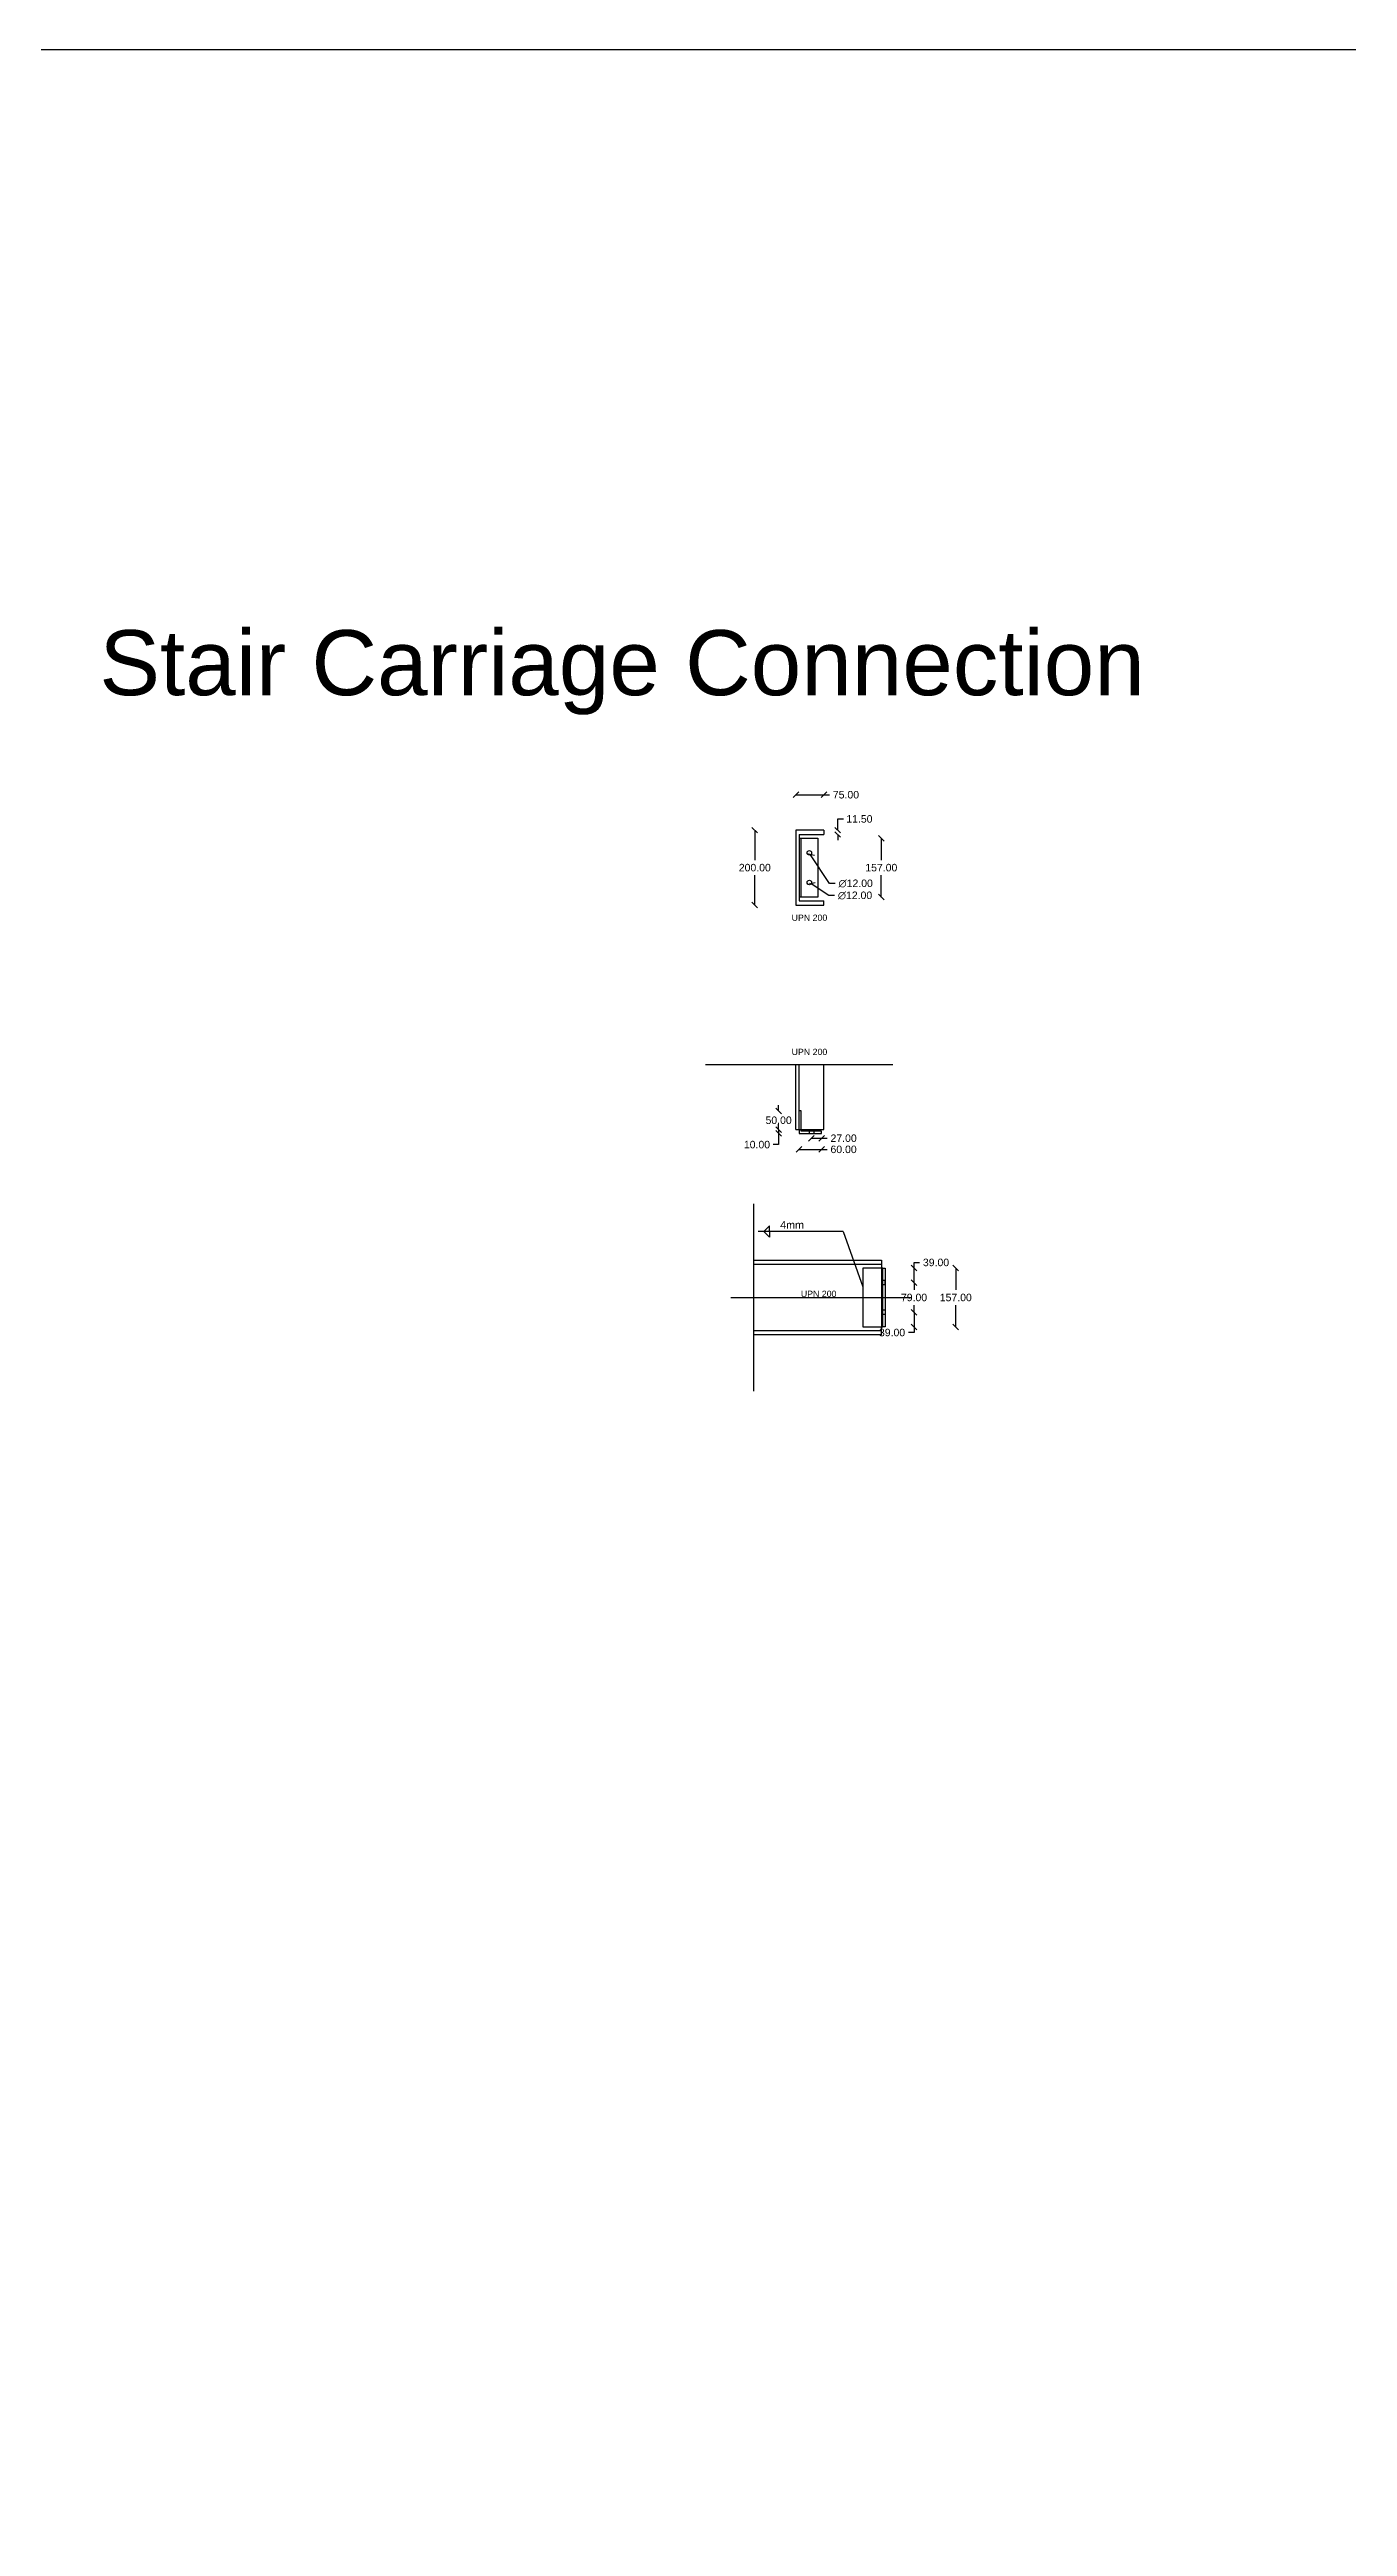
# Model space of a CAD drawing. Header units: inches. Extents: x -15 to 2803056, y 0 to 866270.
# Drawn here: x 851755 to 855220, y 80652 to 87263 of the extents above; entities that cross this region are included whole.
import ezdxf

# ---------------------------------------------------------------- set-up
doc = ezdxf.new("R2010")
doc.units = ezdxf.units.IN
doc.header["$LTSCALE"] = 100
doc.header["$MEASUREMENT"] = 0
doc.linetypes.add('ACAD_ISO03W100', pattern=[30, 12, -18])
doc.linetypes.add('PHANTOM2', pattern=[1.25, 0.625, -0.125, 0.125, -0.125, 0.125, -0.125])
doc.layers.add('connection', color=50, linetype='Continuous')
doc.layers.add('text', color=3, linetype='Continuous')
doc.styles.get("Standard").update_dxf_attribs({"font": 'arial.ttf'})
doc.dimstyles.new('connections', dxfattribs={"dimtxt": 20, "dimasz": 15, "dimexe": 0.0625, "dimexo": 0.0625, "dimgap": 10, "dimtad": 0, "dimtih": 1, "dimtoh": 1, "dimzin": 0, "dimdsep": 46, "dimtxsty": 'Standard', "dimblk": 'OBLIQUE', "dimcen": 0.09, "dimse1": 1, "dimse2": 1, "dimclrd": 256, "dimclre": 256, "dimclrt": 256, "dimadec": 0, "dimazin": 0, "dimtfac": 1, "dimtofl": 0, "dimtmove": 0, "dimatfit": 3, "dimfxl": 1, "dimtfillclr": 256, "dimtolj": 1, "dimtzin": 0, "dimlwe": -1, "dimarcsym": 0})

# ---------------------------------------------------------------- blocks, each defined once
blk = doc.blocks.new('_Oblique')
at = {"color": 0, "linetype": 'ByBlock', "lineweight": -2}
blk.add_line((-0.5, -0.5), (0.5, 0.5), dxfattribs=at)
blk = doc.blocks.new('*D602')
at = {"layer": 'connection', "lineweight": -2, "transparency": 16777216}
for p, q in [((853747.5, 85274.1), (853822.5, 85274.1)), ((853822.5, 85274.1), (853837.5, 85274.1))]:
    blk.add_line(p, q, dxfattribs=at)
at = {"layer": 'Defpoints', "color": 0, "linetype": 'ByBlock'}
for p in [(853822.5, 85274.1), (853747.5, 85179.6), (853822.5, 85179.6)]:
    blk.add_point(p, dxfattribs=at)
at = {"layer": 'connection', "linetype": 'ByBlock', "lineweight": -2, "transparency": 16777216, "xscale": 15, "yscale": 15, "zscale": 15, "rotation": 180}
blk.add_blockref('_Oblique', (853747.5, 85274.1), dxfattribs=at)
at = {"layer": 'connection', "linetype": 'ByBlock', "lineweight": -2, "transparency": 16777216, "xscale": 15, "yscale": 15, "zscale": 15}
blk.add_blockref('_Oblique', (853822.5, 85274.1), dxfattribs=at)
at = {"layer": 'connection', "linetype": 'ByBlock', "transparency": 16777216, "insert": (853881.1, 85274.1), "char_height": 20, "attachment_point": 5}
blk.add_mtext('\\A1;75.00', dxfattribs=at)
blk = doc.blocks.new('*D603')
at = {"layer": 'connection', "lineweight": -2, "transparency": 16777216}
for p, q in [((853975.5, 85158.1), (853975.5, 85099.9)), ((853975.5, 85001.1), (853975.5, 85059.4))]:
    blk.add_line(p, q, dxfattribs=at)
at = {"layer": 'Defpoints', "color": 0, "linetype": 'ByBlock'}
for p in [(853806, 85158.1), (853806, 85001.1), (853975.5, 85001.1)]:
    blk.add_point(p, dxfattribs=at)
at = {"layer": 'connection', "linetype": 'ByBlock', "lineweight": -2, "transparency": 16777216, "xscale": 15, "yscale": 15, "zscale": 15}
for p, rotation in [((853975.5, 85158.1), 90), ((853975.5, 85001.1), 270)]:
    blk.add_blockref('_Oblique', p, dxfattribs=dict(at, rotation=rotation))
at = {"layer": 'connection', "linetype": 'ByBlock', "transparency": 16777216, "insert": (853975.5, 85079.6), "char_height": 20, "attachment_point": 5}
blk.add_mtext('\\A1;157.00', dxfattribs=at)
blk = doc.blocks.new('*D604')
at = {"layer": 'connection', "lineweight": -2, "transparency": 16777216}
for p, q in [((853637.8, 85179.6), (853637.8, 85099.9)), ((853637.8, 84979.6), (853637.8, 85059.4))]:
    blk.add_line(p, q, dxfattribs=at)
at = {"layer": 'Defpoints', "color": 0, "linetype": 'ByBlock'}
for p in [(853747.5, 85179.6), (853637.8, 84979.6), (853747.5, 84979.6)]:
    blk.add_point(p, dxfattribs=at)
at = {"layer": 'connection', "linetype": 'ByBlock', "lineweight": -2, "transparency": 16777216, "xscale": 15, "yscale": 15, "zscale": 15}
for p, rotation in [((853637.8, 85179.6), 90), ((853637.8, 84979.6), 270)]:
    blk.add_blockref('_Oblique', p, dxfattribs=dict(at, rotation=rotation))
at = {"layer": 'connection', "linetype": 'ByBlock', "transparency": 16777216, "insert": (853637.8, 85079.6), "char_height": 20, "attachment_point": 5}
blk.add_mtext('\\A1;200.00', dxfattribs=at)
blk = doc.blocks.new('*D605')
at = {"layer": 'connection', "lineweight": -2, "transparency": 16777216}
for p, q in [((853859.2, 85179.6), (853859.2, 85209.6)), ((853859.2, 85209.6), (853874.2, 85209.6)), ((853859.2, 85168.1), (853859.2, 85153.1))]:
    blk.add_line(p, q, dxfattribs=at)
at = {"layer": 'Defpoints', "color": 0, "linetype": 'ByBlock'}
for p in [(853822.5, 85179.6), (853822.5, 85168.1), (853859.2, 85179.6)]:
    blk.add_point(p, dxfattribs=at)
at = {"layer": 'connection', "linetype": 'ByBlock', "lineweight": -2, "transparency": 16777216, "xscale": 15, "yscale": 15, "zscale": 15}
for p, rotation in [((853859.2, 85179.6), 270), ((853859.2, 85168.1), 90)]:
    blk.add_blockref('_Oblique', p, dxfattribs=dict(at, rotation=rotation))
at = {"layer": 'connection', "linetype": 'ByBlock', "transparency": 16777216, "insert": (853917, 85209.6), "char_height": 20, "attachment_point": 5}
blk.add_mtext('\\A1;11.50', dxfattribs=at)
blk = doc.blocks.new('*D606')
at = {"layer": 'connection', "linetype": 'ByBlock', "transparency": 16777216}
for p, q in [((853783.4, 85119.1), (853783.6, 85119.1)), ((853783.5, 85119.1), (853783.5, 85119.2))]:
    blk.add_line(p, q, dxfattribs=at)
at = {"layer": 'connection', "lineweight": -2, "transparency": 16777216}
for p, q in [((853837.5, 85037.2), (853786.8, 85114.1)), ((853852.5, 85037.2), (853837.5, 85037.2))]:
    blk.add_line(p, q, dxfattribs=at)
at = {"layer": 'Defpoints', "color": 0, "linetype": 'ByBlock'}
for p in [(853780.2, 85124.2), (853786.8, 85114.1)]:
    blk.add_point(p, dxfattribs=at)
at = {"layer": 'connection', "linetype": 'ByBlock', "lineweight": -2, "transparency": 16777216, "xscale": 15, "yscale": 15, "zscale": 15, "rotation": 123.3617450350288}
blk.add_blockref('_Oblique', (853786.8, 85114.1), dxfattribs=at)
at = {"layer": 'connection', "linetype": 'ByBlock', "transparency": 16777216, "insert": (853907.1, 85037.2), "char_height": 20, "attachment_point": 5}
blk.add_mtext('\\A1;∅12.00', dxfattribs=at)
blk = doc.blocks.new('*D607')
at = {"layer": 'connection', "linetype": 'ByBlock', "transparency": 16777216}
for p, q in [((853783.4, 85040.1), (853783.6, 85040.1)), ((853783.5, 85040.1), (853783.5, 85040.2))]:
    blk.add_line(p, q, dxfattribs=at)
at = {"layer": 'connection', "lineweight": -2, "transparency": 16777216}
for p, q in [((853835.8, 85005.2), (853788.5, 85036.8)), ((853850.8, 85005.2), (853835.8, 85005.2))]:
    blk.add_line(p, q, dxfattribs=at)
at = {"layer": 'Defpoints', "color": 0, "linetype": 'ByBlock'}
for p in [(853778.5, 85043.5), (853788.5, 85036.8)]:
    blk.add_point(p, dxfattribs=at)
at = {"layer": 'connection', "linetype": 'ByBlock', "lineweight": -2, "transparency": 16777216, "xscale": 15, "yscale": 15, "zscale": 15, "rotation": 146.3009615678618}
blk.add_blockref('_Oblique', (853788.5, 85036.8), dxfattribs=at)
at = {"layer": 'connection', "linetype": 'ByBlock', "transparency": 16777216, "insert": (853905.4, 85005.2), "char_height": 20, "attachment_point": 5}
blk.add_mtext('\\A1;∅12.00', dxfattribs=at)
blk = doc.blocks.new('*D608')
at = {"layer": 'connection', "lineweight": -2, "transparency": 16777216}
for p, q in [((853756, 84327.6), (853816, 84327.6)), ((853816, 84327.6), (853831, 84327.6))]:
    blk.add_line(p, q, dxfattribs=at)
at = {"layer": 'Defpoints', "color": 0, "linetype": 'ByBlock'}
for p in [(853756, 84370.4), (853816, 84370.4), (853816, 84327.6)]:
    blk.add_point(p, dxfattribs=at)
at = {"layer": 'connection', "linetype": 'ByBlock', "lineweight": -2, "transparency": 16777216, "xscale": 15, "yscale": 15, "zscale": 15, "rotation": 180}
blk.add_blockref('_Oblique', (853756, 84327.6), dxfattribs=at)
at = {"layer": 'connection', "linetype": 'ByBlock', "lineweight": -2, "transparency": 16777216, "xscale": 15, "yscale": 15, "zscale": 15}
blk.add_blockref('_Oblique', (853816, 84327.6), dxfattribs=at)
at = {"layer": 'connection', "linetype": 'ByBlock', "transparency": 16777216, "insert": (853874.8, 84327.6), "char_height": 20, "attachment_point": 5}
blk.add_mtext('\\A1;60.00', dxfattribs=at)
blk = doc.blocks.new('*D609')
at = {"layer": 'connection', "lineweight": -2, "transparency": 16777216}
for p, q in [((853789, 84357.4), (853816, 84357.4)), ((853816, 84357.4), (853831, 84357.4))]:
    blk.add_line(p, q, dxfattribs=at)
at = {"layer": 'Defpoints', "color": 0, "linetype": 'ByBlock'}
for p in [(853789, 84376.4), (853816, 84376.4), (853816, 84357.4)]:
    blk.add_point(p, dxfattribs=at)
at = {"layer": 'connection', "linetype": 'ByBlock', "lineweight": -2, "transparency": 16777216, "xscale": 15, "yscale": 15, "zscale": 15, "rotation": 180}
blk.add_blockref('_Oblique', (853789, 84357.4), dxfattribs=at)
at = {"layer": 'connection', "linetype": 'ByBlock', "lineweight": -2, "transparency": 16777216, "xscale": 15, "yscale": 15, "zscale": 15}
blk.add_blockref('_Oblique', (853816, 84357.4), dxfattribs=at)
at = {"layer": 'connection', "linetype": 'ByBlock', "transparency": 16777216, "insert": (853874.9, 84357.4), "char_height": 20, "attachment_point": 5}
blk.add_mtext('\\A1;27.00', dxfattribs=at)
blk = doc.blocks.new('*D610')
at = {"layer": 'connection', "lineweight": -2, "transparency": 16777216}
for p, q in [((853701.4, 84380.4), (853701.4, 84395.4)), ((853701.4, 84370.4), (853701.4, 84340.4)), ((853701.4, 84340.4), (853686.4, 84340.4))]:
    blk.add_line(p, q, dxfattribs=at)
at = {"layer": 'Defpoints', "color": 0, "linetype": 'ByBlock'}
for p in [(853701.4, 84370.4), (853756, 84380.4), (853756, 84370.4)]:
    blk.add_point(p, dxfattribs=at)
at = {"layer": 'connection', "linetype": 'ByBlock', "lineweight": -2, "transparency": 16777216, "xscale": 15, "yscale": 15, "zscale": 15}
for p, rotation in [((853701.4, 84380.4), 270), ((853701.4, 84370.4), 90)]:
    blk.add_blockref('_Oblique', p, dxfattribs=dict(at, rotation=rotation))
at = {"layer": 'connection', "linetype": 'ByBlock', "transparency": 16777216, "insert": (853643.6, 84340.4), "char_height": 20, "attachment_point": 5}
blk.add_mtext('\\A1;10.00', dxfattribs=at)
blk = doc.blocks.new('*D611')
at = {"layer": 'connection', "lineweight": -2, "transparency": 16777216}
for p, q in [((853701.4, 84430.4), (853701.4, 84445.4)), ((853701.4, 84380.4), (853701.4, 84365.4))]:
    blk.add_line(p, q, dxfattribs=at)
at = {"layer": 'Defpoints', "color": 0, "linetype": 'ByBlock'}
for p in [(853701.4, 84430.4), (853756, 84430.4), (853756, 84380.4)]:
    blk.add_point(p, dxfattribs=at)
at = {"layer": 'connection', "linetype": 'ByBlock', "lineweight": -2, "transparency": 16777216, "xscale": 15, "yscale": 15, "zscale": 15}
for p, rotation in [((853701.4, 84430.4), 270), ((853701.4, 84380.4), 90)]:
    blk.add_blockref('_Oblique', p, dxfattribs=dict(at, rotation=rotation))
at = {"layer": 'connection', "linetype": 'ByBlock', "transparency": 16777216, "insert": (853701.4, 84405.4), "char_height": 20, "attachment_point": 5}
blk.add_mtext('\\A1;50.00', dxfattribs=at)
blk = doc.blocks.new('*D612')
at = {"layer": 'connection', "lineweight": -2, "transparency": 16777216}
for p, q in [((854174.3, 84010.8), (854174.3, 83952.5)), ((854174.3, 83853.8), (854174.3, 83912.1))]:
    blk.add_line(p, q, dxfattribs=at)
at = {"layer": 'Defpoints', "color": 0, "linetype": 'ByBlock'}
for p in [(853985.8, 84010.8), (853985.8, 83853.8), (854174.3, 83853.8)]:
    blk.add_point(p, dxfattribs=at)
at = {"layer": 'connection', "linetype": 'ByBlock', "lineweight": -2, "transparency": 16777216, "xscale": 15, "yscale": 15, "zscale": 15}
for p, rotation in [((854174.3, 84010.8), 90), ((854174.3, 83853.8), 270)]:
    blk.add_blockref('_Oblique', p, dxfattribs=dict(at, rotation=rotation))
at = {"layer": 'connection', "linetype": 'ByBlock', "transparency": 16777216, "insert": (854174.3, 83932.3), "char_height": 20, "attachment_point": 5}
blk.add_mtext('\\A1;157.00', dxfattribs=at)
blk = doc.blocks.new('*D613')
at = {"layer": 'connection', "lineweight": -2, "transparency": 16777216}
for p, q in [((854062.8, 84010.8), (854062.8, 84025.8)), ((854062.8, 84025.8), (854077.8, 84025.8)), ((854062.8, 83971.8), (854062.8, 84010.8))]:
    blk.add_line(p, q, dxfattribs=at)
at = {"layer": 'Defpoints', "color": 0, "linetype": 'ByBlock'}
for p in [(853985.8, 84010.8), (853985.8, 83971.8), (854062.8, 84010.8)]:
    blk.add_point(p, dxfattribs=at)
at = {"layer": 'connection', "linetype": 'ByBlock', "lineweight": -2, "transparency": 16777216, "xscale": 15, "yscale": 15, "zscale": 15}
for p, rotation in [((854062.8, 84010.8), 90), ((854062.8, 83971.8), 270)]:
    blk.add_blockref('_Oblique', p, dxfattribs=dict(at, rotation=rotation))
at = {"layer": 'connection', "linetype": 'ByBlock', "transparency": 16777216, "insert": (854121.5, 84025.8), "char_height": 20, "attachment_point": 5}
blk.add_mtext('\\A1;39.00', dxfattribs=at)
blk = doc.blocks.new('*D614')
at = {"layer": 'connection', "lineweight": -2, "transparency": 16777216}
for p, q in [((854062.8, 83971.8), (854062.8, 83952.5)), ((854062.8, 83892.8), (854062.8, 83912.1))]:
    blk.add_line(p, q, dxfattribs=at)
at = {"layer": 'Defpoints', "color": 0, "linetype": 'ByBlock'}
for p in [(853985.8, 83971.8), (853985.8, 83892.8), (854062.8, 83892.8)]:
    blk.add_point(p, dxfattribs=at)
at = {"layer": 'connection', "linetype": 'ByBlock', "lineweight": -2, "transparency": 16777216, "xscale": 15, "yscale": 15, "zscale": 15}
for p, rotation in [((854062.8, 83971.8), 90), ((854062.8, 83892.8), 270)]:
    blk.add_blockref('_Oblique', p, dxfattribs=dict(at, rotation=rotation))
at = {"layer": 'connection', "linetype": 'ByBlock', "transparency": 16777216, "insert": (854062.8, 83932.3), "char_height": 20, "attachment_point": 5}
blk.add_mtext('\\A1;79.00', dxfattribs=at)
blk = doc.blocks.new('*D615')
at = {"layer": 'connection', "lineweight": -2, "transparency": 16777216}
for p, q in [((854062.8, 83892.8), (854062.8, 83853.8)), ((854062.8, 83838.8), (854047.8, 83838.8)), ((854062.8, 83853.8), (854062.8, 83838.8))]:
    blk.add_line(p, q, dxfattribs=at)
at = {"layer": 'Defpoints', "color": 0, "linetype": 'ByBlock'}
for p in [(853985.8, 83892.8), (853985.8, 83853.8), (854062.8, 83853.8)]:
    blk.add_point(p, dxfattribs=at)
at = {"layer": 'connection', "linetype": 'ByBlock', "lineweight": -2, "transparency": 16777216, "xscale": 15, "yscale": 15, "zscale": 15}
for p, rotation in [((854062.8, 83892.8), 90), ((854062.8, 83853.8), 270)]:
    blk.add_blockref('_Oblique', p, dxfattribs=dict(at, rotation=rotation))
at = {"layer": 'connection', "linetype": 'ByBlock', "transparency": 16777216, "insert": (854004.1, 83838.8), "char_height": 20, "attachment_point": 5}
blk.add_mtext('\\A1;39.00', dxfattribs=at)

msp = doc.modelspace()

# ---------------------------------------------------------------- linework, layer by layer
at = {"layer": 'connection', "linetype": 'ByBlock'}
for p, q in [((853822.491, 85179.645), (853747.491, 85179.645)), ((853747.491, 85179.645), (853747.491, 84979.645)), ((853755.991, 85168.145), (853822.491, 85168.145)), ((853755.991, 85168.145), (853755.991, 84991.145)), ((853755.991, 85158.145), (853805.991, 85158.145)), ((853805.991, 85158.145), (853805.991, 85001.145)), ((853822.491, 85179.645), (853822.491, 85168.145)), ((853747.491, 84979.645), (853822.491, 84979.645)), ((853805.991, 85001.145), (853755.991, 85001.145)), ((853755.991, 84991.145), (853822.491, 84991.145)), ((853822.491, 84979.645), (853822.491, 84991.145)), ((853747.491, 84380.441), (853747.491, 84553.118)), ((853822.491, 84380.441), (853822.491, 84553.118)), ((853747.491, 84380.441), (853822.491, 84380.441)), ((853873.474, 84108.41), (853925.792, 83960.565)), ((853985.792, 83977.838), (853979.792, 83977.838)), ((853985.792, 83965.838), (853979.792, 83965.838)), ((853985.792, 83965.838), (853985.792, 83977.838)), ((853985.792, 83898.838), (853979.792, 83898.838)), ((853985.792, 83898.838), (853985.792, 83886.838)), ((853985.792, 83886.838), (853979.792, 83886.838))]:
    msp.add_line(p, q, dxfattribs=at)
at = {"layer": 'connection', "linetype": 'ACAD_ISO03W100'}
for p, q in [((853760.991, 85158.145), (853760.991, 85001.145)), ((853755.991, 84380.441), (853755.991, 84553.118)), ((853761.991, 84380.441), (853761.991, 84430.441)), ((853975.792, 84010.838), (853975.792, 83853.838))]:
    msp.add_line(p, q, dxfattribs=at)
at = {"layer": 'connection', "linetype": 'PHANTOM2', "ltscale": 25}
for p, q in [((854006.517, 84553.118), (853506.517, 84553.118)), ((853635.261, 83682.338), (853635.261, 84182.338))]:
    msp.add_line(p, q, dxfattribs=at)
at = {"layer": 'connection'}
for p, q in [((853761.991, 84430.441), (853755.991, 84430.441)), ((853755.991, 84380.441), (853755.991, 84370.441)), ((853755.991, 84370.441), (853815.991, 84370.441)), ((853761.991, 84376.441), (853761.991, 84380.441)), ((853815.991, 84376.441), (853761.991, 84376.441)), ((853782.991, 84376.441), (853782.991, 84370.441)), ((853794.991, 84376.441), (853794.991, 84370.441)), ((853815.991, 84370.441), (853815.991, 84376.441)), ((853662.085, 84108.41), (853647.085, 84108.41)), ((853677.085, 84123.41), (853662.085, 84108.41)), ((853677.085, 84108.41), (853662.085, 84108.41)), ((853677.085, 84093.41), (853662.085, 84108.41)), ((853677.085, 84108.41), (853677.085, 84123.41)), ((853873.474, 84108.41), (853677.085, 84108.41)), ((853677.085, 84108.41), (853677.085, 84093.41)), ((853635.261, 84032.338), (853975.792, 84032.338)), ((853975.792, 84032.338), (853975.792, 84010.838)), ((853975.792, 84020.838), (853635.261, 84020.838)), ((853975.792, 84010.838), (853925.792, 84010.838)), ((853925.792, 84010.838), (853925.792, 83853.838)), ((853979.792, 84010.838), (853975.792, 84010.838)), ((853979.792, 83853.838), (853979.792, 84010.838)), ((853979.792, 84010.838), (853985.792, 84010.838)), ((853985.792, 84010.838), (853985.792, 83853.838)), ((853975.792, 83843.838), (853635.261, 83843.838)), ((853975.792, 83832.338), (853635.261, 83832.338)), ((853925.792, 83853.838), (853979.792, 83853.838)), ((853975.792, 83832.338), (853975.792, 83853.838)), ((853985.792, 83853.838), (853979.792, 83853.838))]:
    msp.add_line(p, q, dxfattribs=at)
at = {"layer": 'connection', "linetype": 'PHANTOM2', "ltscale": 100}
msp.add_line((853574.131, 83932.338), (854053.986, 83932.338), dxfattribs=at)
at = {"layer": 'connection'}
msp.add_lwpolyline([(842209.618, 87263.057), (884218.467, 87263.057), (884218.467, 66078.159), (842209.618, 66078.159)], close=True, dxfattribs=at)
for centre in [(853783.491, 85119.145), (853783.491, 85040.145)]:
    msp.add_circle(centre, 6, dxfattribs=at)

# ---------------------------------------------------------------- texts
at = {"layer": 'connection', "linetype": 'ByBlock'}
for p in [(853736.057, 84937.565), (853736.057, 84579.426), (853760.672, 83933.759)]:
    msp.add_text('UPN 200', height=16.7946, dxfattribs=at).set_placement(p)
at = {"layer": 'connection'}
msp.add_text('4mm', height=20.4789, dxfattribs=at).set_placement((853705.579, 84115.878))
at = {"layer": 'text'}
msp.add_text('Stair Carriage Connection', height=173.60938, dxfattribs=at).set_placement((851888.456, 85539.811))

# ---------------------------------------------------------------- dimensions: what is measured, and where the dimension line sits
at = {"layer": 'connection', "linetype": 'ByBlock'}
for base, p1, p2, picture, middle in [((853822.491, 85274.133), (853747.491, 85179.645), (853822.491, 85179.645), '*D602', (853881.12, 85274.133)), ((853815.991, 84327.598), (853755.991, 84370.441), (853815.991, 84370.441), '*D608', (853874.756, 84327.598)), ((853815.991, 84357.375), (853788.991, 84376.441), (853815.991, 84376.441), '*D609', (853874.872, 84357.375))]:
    dim = msp.add_linear_dim(base=base, p1=p1, p2=p2, dimstyle='connections', dxfattribs=at)
    dim.commit()
    dim.dimension.update_dxf_attribs({"geometry": picture, "text_midpoint": middle})
for base, p1, p2, picture, middle in [((853859.201, 85179.645), (853822.491, 85168.145), (853822.491, 85179.645), '*D605', (853916.971, 85209.645)), ((853637.81, 84979.645), (853747.491, 85179.645), (853747.491, 84979.645), '*D604', (853637.81, 85079.645)), ((853975.465, 85001.145), (853805.991, 85158.145), (853805.991, 85001.145), '*D603', (853975.465, 85079.645)), ((853701.367, 84430.441), (853755.991, 84380.441), (853755.991, 84430.441), '*D611', (853701.367, 84405.441)), ((853701.367, 84370.441), (853755.991, 84380.441), (853755.991, 84370.441), '*D610', (853643.598, 84340.441)), ((854062.775, 84010.838), (853985.792, 83971.838), (853985.792, 84010.838), '*D613', (854121.479, 84025.838)), ((854062.775, 83892.838), (853985.792, 83971.838), (853985.792, 83892.838), '*D614', (854062.775, 83932.338))]:
    dim = msp.add_linear_dim(base=base, p1=p1, p2=p2, angle=90, dimstyle='connections', dxfattribs=at)
    dim.commit()
    dim.dimension.update_dxf_attribs({"geometry": picture, "text_midpoint": middle})
for p1, p2, picture, middle in [((853780.191, 85124.156), (853786.79, 85114.133), '*D606', (853907.052, 85037.175)), ((853778.499, 85043.474), (853788.483, 85036.816), '*D607', (853905.432, 85005.233))]:
    dim = msp.add_diameter_dim_2p(p1=p1, p2=p2, dimstyle='connections', dxfattribs=at)
    dim.commit()
    dim.dimension.update_dxf_attribs({"geometry": picture, "text_midpoint": middle, "dimtype": 163})
for p1, distance, picture, middle in [((853985.792, 84010.838), 188.486, '*D612', (854174.278, 83932.338)), ((853985.792, 83892.838), 76.983, '*D615', (854004.071, 83838.838))]:
    dim = msp.add_aligned_dim(p1=p1, p2=(853985.792, 83853.838), distance=distance, dimstyle='connections', dxfattribs=at)
    dim.commit()
    dim.dimension.update_dxf_attribs({"geometry": picture, "text_midpoint": middle})

doc.saveas('drawing.dxf')
